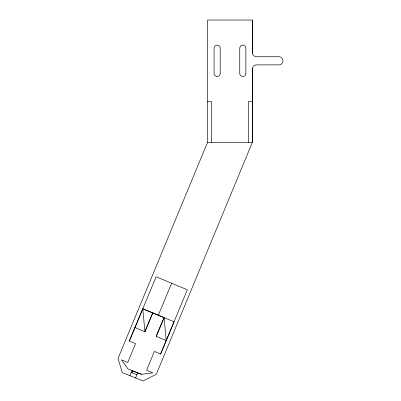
<?xml version="1.0" encoding="UTF-8"?>
<svg xmlns="http://www.w3.org/2000/svg" width="401" height="401" viewBox="0 0 401 401"><rect width="100%" height="100%" fill="white"/><g stroke="black" fill="none" stroke-linecap="round" stroke-linejoin="round"><path stroke-width="0.6" d="M252.424 68.426L252.389 142.315L156.31 374.273L143.212 380.95L122.295 372.679L118.044 358.424L207.558 142.315L207.558 20.05L252.389 20.05L252.424 53.188C252.655 55.163 254.475 56.757 256.465 56.731L278.88 56.731A4.075 4.075 0 0 1 282.956 60.807A4.075 4.075 0 0 1 278.88 64.882L256.465 64.882C254.279 64.837 252.344 66.777 252.389 68.957L252.389 142.315L207.558 142.315M129.914 375.692L131.934 370.579L141.448 374.323L152.831 372.83L146.591 370.248L154.39 351.421L160.631 354.003L187.352 289.778L156.114 276.795L129.322 341.035L135.563 343.622L127.764 362.449L121.523 359.862L128.114 369.08L141.448 374.323M132.019 372.8L132.766 370.91M135.598 377.937L137.618 372.825M129.322 341.035L142.811 308.785L174.054 321.767L160.631 354.003M144.861 331.817L152.56 313.231M134.906 327.547L144.906 331.707L142.811 308.785L164.099 317.642L166.194 340.569L156.195 336.404L164.089 317.341M158.33 315.231L171.623 283.246M144.906 331.707L152.811 312.945M156.195 336.404L164.099 317.642M207.558 101.558L211.633 101.558L211.633 142.315M252.389 101.558L248.314 101.558L248.314 142.315M131.142 372.454L136.916 374.734M252.424 53.188L252.389 20.05M245.868 73.438L245.868 48.17A3.058 3.058 0 0 0 242.811 45.112A3.058 3.058 0 0 0 239.758 48.17L239.758 73.438A3.058 3.058 0 0 0 242.811 76.496A3.058 3.058 0 0 0 245.868 73.438M220.194 73.438L220.194 48.17A3.058 3.058 0 0 0 217.136 45.112A3.058 3.058 0 0 0 214.079 48.17L214.079 73.438A3.058 3.058 0 0 0 217.136 76.496A3.058 3.058 0 0 0 220.194 73.438"/></g></svg>
